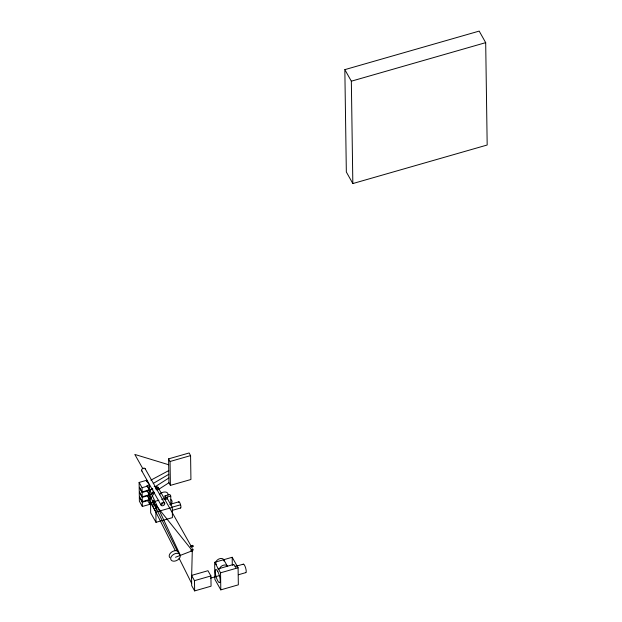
<?xml version="1.0" encoding="UTF-8"?>
<svg xmlns="http://www.w3.org/2000/svg" width="622" height="622" viewBox="0 0 622 622"><rect width="100%" height="100%" fill="white"/><g stroke="black" fill="none" stroke-linecap="round" stroke-linejoin="round"><path stroke-width="0.93" d="M191.584 578.499L192.33 549.071M192.011 547.135A1.205 0.793 -29.4 0 0 193.007 545.634A1.205 0.793 -29.4 0 0 191.133 545.984A1.205 0.793 -29.4 0 0 191.724 547.189L192.276 545.377M232.846 565.344L233.522 564.481L234.051 564.722L235.31 566.448A6.826 1.734 74 0 1 235.963 567.816M154.342 492.826L149.746 500.065L149.809 504.333L142.345 506.471L139.382 501.223L139.32 496.962L142.282 502.203L142.345 506.471M156.386 489.615L157.918 487.205L154.194 486.466M153.797 491.209L149.677 495.221L142.213 497.359L142.275 501.627L149.739 499.482L149.677 495.221L147.142 490.719M155.858 489.203L157.918 487.205L191.249 546.349M153.712 501.208L149.809 504.333L147.694 500.586M149.187 495.431L153.922 492.391M157.086 490.361L168.927 482.758L168.578 458.873L189.104 452.979L190.581 455.607L190.931 479.492L170.405 485.378L168.927 482.758M149.202 490.54L152.483 488.449M154.94 486.886L168.857 478.007M153.237 483.434L168.803 474.306M150.866 480.161L168.749 470.597M175.513 557.258L192.353 550.719A1.205 0.793 -29.4 0 0 192.906 549.187A1.205 0.793 -29.4 0 0 191.032 549.91A1.205 0.793 -29.4 0 0 192.066 550.835M152.926 489.11L142.143 492.523L142.205 496.791L149.661 494.653L149.599 490.385L147.072 485.891M155.422 488.153L157.918 487.205M344.837 69.641L479.189 31.1L485.689 42.646L487.181 145.012L352.837 183.552L346.337 172.006L344.837 69.641L351.344 81.187L352.837 183.552M351.344 81.187L485.689 42.646M170.405 485.378L170.055 461.493L190.581 455.607M147.064 485.323L149.591 489.817L142.127 491.955L139.172 486.715L139.11 482.447L146.574 480.308L149.529 485.549L149.591 489.817L180.178 554.956L180.209 556.869A5.217 3.452 -29.4 0 1 173.134 561.153A5.217 3.452 -29.4 0 1 172.037 555.625A5.217 3.452 -29.4 0 1 179.68 554.202M142.127 491.955L142.065 487.695L149.529 485.549M142.282 502.203L149.746 500.065L147.632 496.317M165.048 499.52L165.001 495.874L169.853 494.482L170.739 496.061L170.871 505.157M167.38 497.025L167.404 498.727L165.911 499.155L165.887 497.452L170.739 496.061M167.404 498.727L172.278 507.389L172.426 517.621L156.005 522.332L150.687 512.886L150.54 502.654L158.937 500.243M161.736 499.443L165.468 498.37L165.911 499.155M169.752 504.426L178.911 501.798M172.341 507.132L180.582 504.769M156.005 522.332L155.858 512.1L172.278 507.389M172.387 510.351L180.629 507.987M214.644 562.311L232.185 557.281L238.094 567.777L238.343 584.836L220.802 589.866L214.893 579.377L214.644 562.311L220.553 572.808L220.802 589.866M191.537 575.42L207.958 570.708L210.912 575.949L211.068 586.188L194.647 590.9L191.685 585.652L191.537 575.42L194.492 580.66L194.647 590.9M217.824 568.982L233.522 564.481M234.945 566.556L243.342 564.154M220.553 572.808L238.094 567.777M194.492 580.66L210.912 575.949M210.423 578.188L219.543 575.568M238.382 574.759L245.845 572.613M190.884 546.606L193.084 546.194M168.663 464.735L134.819 454.441L142.905 468.801M156.075 505.406L192.353 550.719M168.578 458.873L170.055 461.493M223.601 559.466L227.294 566.02A4.416 2.923 -29.4 0 0 222.917 565.398A4.416 2.923 -29.4 0 0 219.457 569.122M165.001 495.874L165.887 497.452M145.183 468.77L164.698 503.4A2.006 1.33 -29.4 0 1 162.435 505.795A2.006 1.33 -29.4 0 1 161.565 503.657A2.006 1.33 -29.4 0 1 164.698 503.4M161.945 502.592L162.902 504.279M141.591 470.543L161.106 505.165M147.134 490.152L177.667 551.683M147.624 495.734L175.233 550.509M139.11 482.447L142.065 487.695M150.54 502.654L155.858 512.1M142.143 492.523L139.18 487.283L139.242 491.543L142.205 496.791M142.213 497.359L139.25 492.111L139.312 496.379L142.275 501.627M179.12 558.292L191.654 583.374M178.879 553.238L177.425 551.03A5.217 3.452 -29.4 0 0 171.034 552.546A5.217 3.452 -29.4 0 0 169.86 557.685M232.185 557.281L232.294 564.869M146.574 480.308L146.598 481.723M216.635 564.628A4.416 2.923 -29.4 0 1 218.695 559.077A4.416 2.923 -29.4 0 1 223.92 560.982M243.116 564.411A4.416 1.12 74 0 1 245.628 567.94A4.416 1.12 74 0 1 245.535 572.59M142.088 471.041A2.006 1.33 -29.4 0 1 142.656 468.545A2.006 1.33 -29.4 0 1 145.253 469.12M168.041 495.034A5.217 3.452 -29.4 0 0 163.811 492.08L162.544 492.437A5.217 3.452 -29.4 0 0 159.349 494.778M171.034 499.653A5.217 3.452 -29.4 0 1 171.097 504.154M178.623 502.273A3.211 0.816 74 0 1 180.466 504.364A3.211 0.816 74 0 1 180.388 507.91M217.77 571.478L217.117 570.421A6.826 1.734 74 0 0 215.228 572.046A6.826 1.734 74 0 0 217.669 580.707L218.322 581.764A6.826 1.734 74 0 0 220.219 580.132A6.826 1.734 74 0 0 217.77 571.478M154.303 502.265L153.113 500.158L153.167 503.851L154.357 505.958L154.303 502.265M156.666 506.456L155.484 504.356L155.539 508.057L156.721 510.149L156.666 506.456"/></g></svg>
